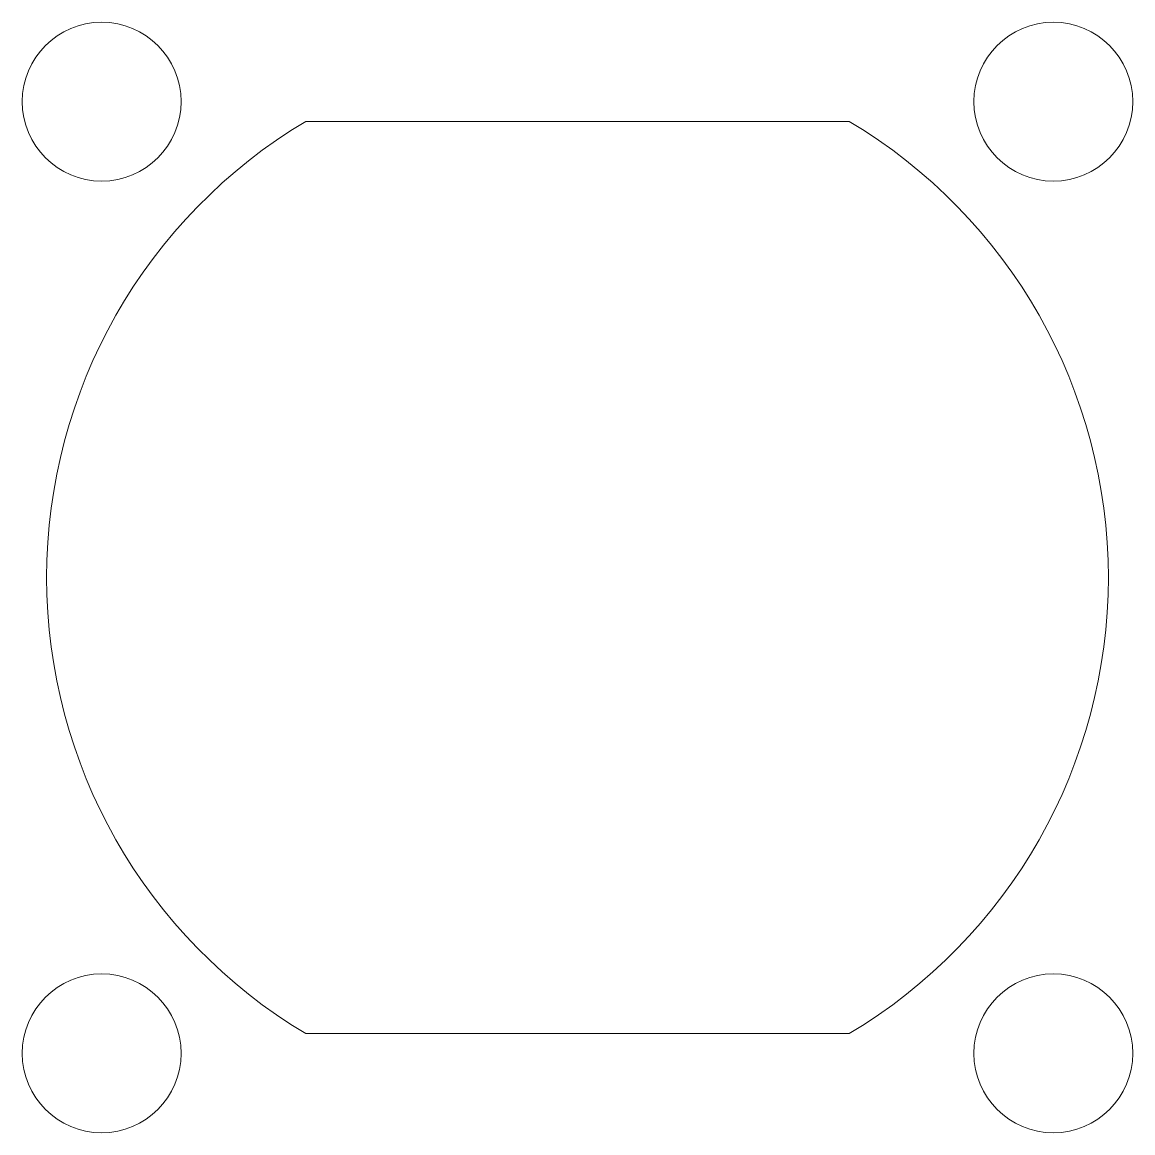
# Model space of a CAD drawing. Header units: inches. Extents: x -5.9 to 5.9, y -4.5 to 4.5.
# Drawn here: x 1.401 to 1.985, y 2.847 to 3.432 of the extents above; entities that cross this region are included whole.
import ezdxf

# ---------------------------------------------------------------- set-up
doc = ezdxf.new("R2010")
doc.units = ezdxf.units.IN
doc.header["$MEASUREMENT"] = 0

msp = doc.modelspace()

# ---------------------------------------------------------------- linework, layer by layer
at = {"color": 7, "linetype": 'Continuous', "lineweight": 15}
for p, q in [((1.83609, 3.37946), (1.55002, 3.37946)), ((1.55002, 2.89914), (1.83609, 2.89914))]:
    msp.add_line(p, q, dxfattribs=at)
for centre in [(1.44251, 3.38985), (1.94361, 3.38985), (1.44251, 2.88875), (1.94361, 2.88875)]:
    msp.add_circle(centre, 0.04183, dxfattribs=at)
for start, end in [(120.77817, 239.22183), (300.77817, 59.22183)]:
    msp.add_arc((1.69306, 3.1393), 0.27953, start, end, dxfattribs=at)

doc.saveas('drawing.dxf')
